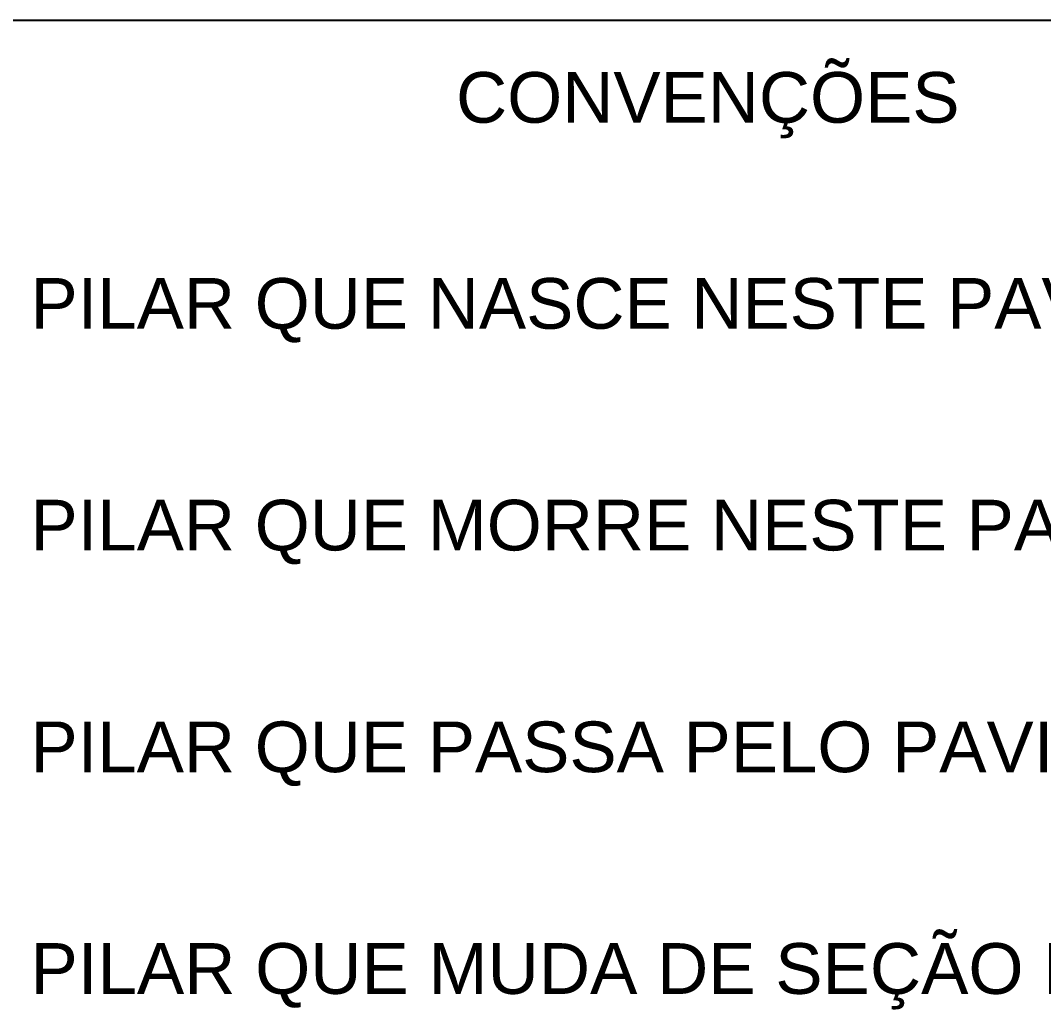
# Model space of a CAD drawing. Extents: x 0 to 119, y 0 to 84.
# Drawn here: x 111.663 to 114.988, y 55.34 to 58.554 of the extents above; entities that cross this region are included whole.
import ezdxf

# ---------------------------------------------------------------- set-up
doc = ezdxf.new("R2010")
doc.units = 0
doc.header["$MEASUREMENT"] = 0
doc.layers.add('3', color=7, linetype='CONTINUOUS')
doc.layers.add('40', color=7, linetype='CONTINUOUS')
doc.styles.add('TQS_ARIAL', font='arial.ttf')

msp = doc.modelspace()

# ---------------------------------------------------------------- linework, layer by layer
at = {"layer": '3', "color": 7, "linetype": 'Continuous'}
msp.add_line((117.9, 58.554074), (100.4206, 58.554074), dxfattribs=at)

# ---------------------------------------------------------------- texts
at = {"layer": '40', "linetype": 'Continuous', "style": 'TQS_ARIAL'}
for s, height, p in [('CONVENÇÕES', 0.164695, (113.078397, 58.221692)), ('PILAR QUE NASCE NESTE PAVIMENTO', 0.164695, (111.695328, 57.55215)), ('PILAR QUE MORRE NESTE PAVIMENTO', 0.164695, (111.695328, 56.831609)), ('PILAR QUE PASSA PELO PAVIMENTO', 0.164695, (111.695328, 56.111068)), ('PILAR QUE MUDA DE SEÇÃO NESTE PAVIMENTO', 0.165, (111.695328, 55.390527))]:
    msp.add_text(s, height=height, dxfattribs=at).set_placement(p)

doc.saveas('drawing.dxf')
